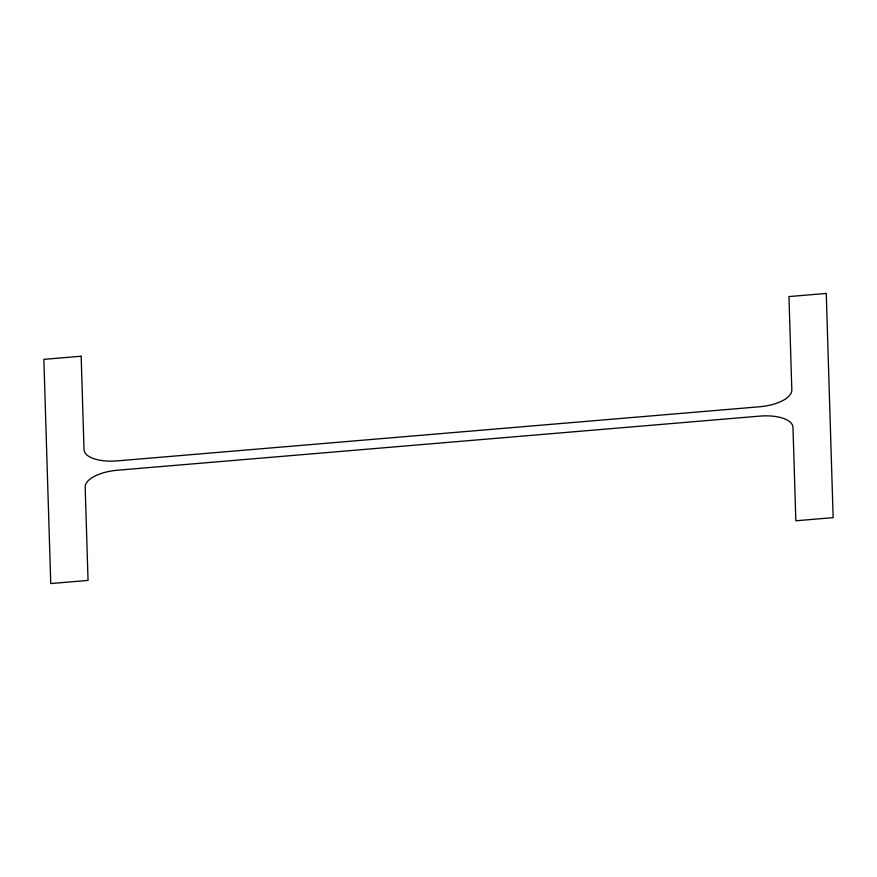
<?xml version="1.0" encoding="UTF-8"?>
<svg xmlns="http://www.w3.org/2000/svg" width="877" height="877" viewBox="0 0 877 877"><rect width="100%" height="100%" fill="white"/><g stroke="black" fill="none" stroke-linecap="round" stroke-linejoin="round"><path stroke-width="1.32" d="M81.155 356.215L43.85 359.362L50.745 583.556L88.04 580.421L85.179 487.064A32.887 14.054 -5.5 0 1 117.507 470.225L759.778 416.115A32.887 14.054 -5.5 0 1 792.972 427.428L795.845 520.785L833.15 517.638L826.255 293.444L788.96 296.579L791.821 389.936A32.887 14.054 -5.5 0 1 759.493 406.775L117.222 460.885A32.887 14.054 -5.5 0 1 84.028 449.572L81.155 356.215"/></g></svg>
